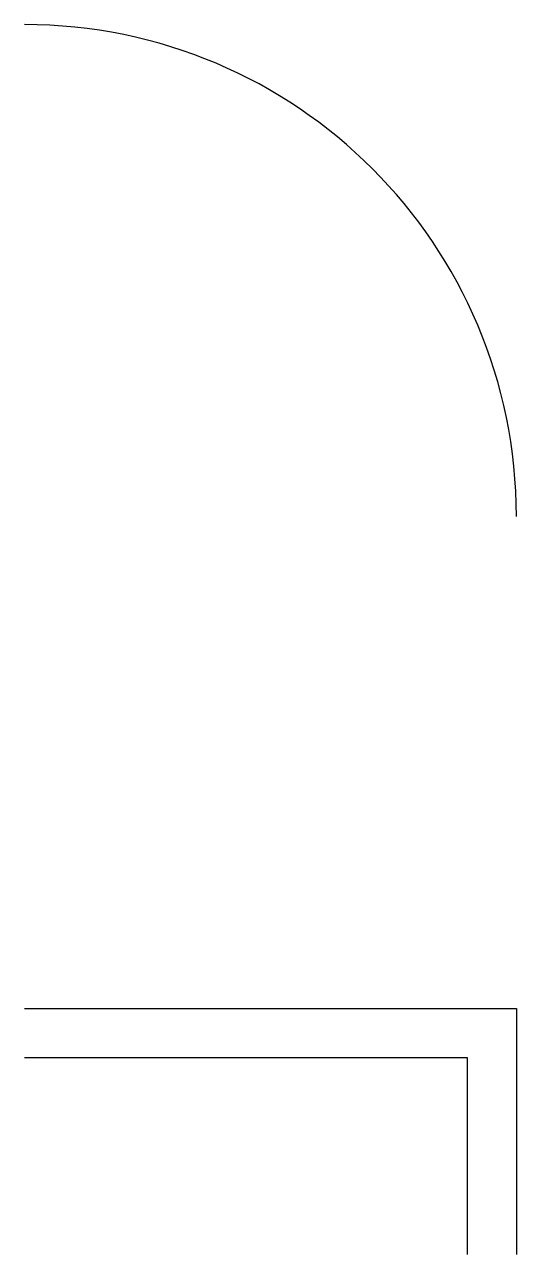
# Model space of a CAD drawing. Header units: inches. Extents: x 0 to 10, y -15 to 10.
import ezdxf

# ---------------------------------------------------------------- set-up
doc = ezdxf.new("R2010")
doc.units = ezdxf.units.IN
doc.header["$MEASUREMENT"] = 0

msp = doc.modelspace()

# ---------------------------------------------------------------- linework, layer by layer
for p, q in [((0, -10), (10, -10)), ((10, -10), (10, -15)), ((0, -11), (9, -11)), ((9, -11), (9, -15))]:
    msp.add_line(p, q)
msp.add_arc((0, 0), 10, 0, 90)

doc.saveas('drawing.dxf')
